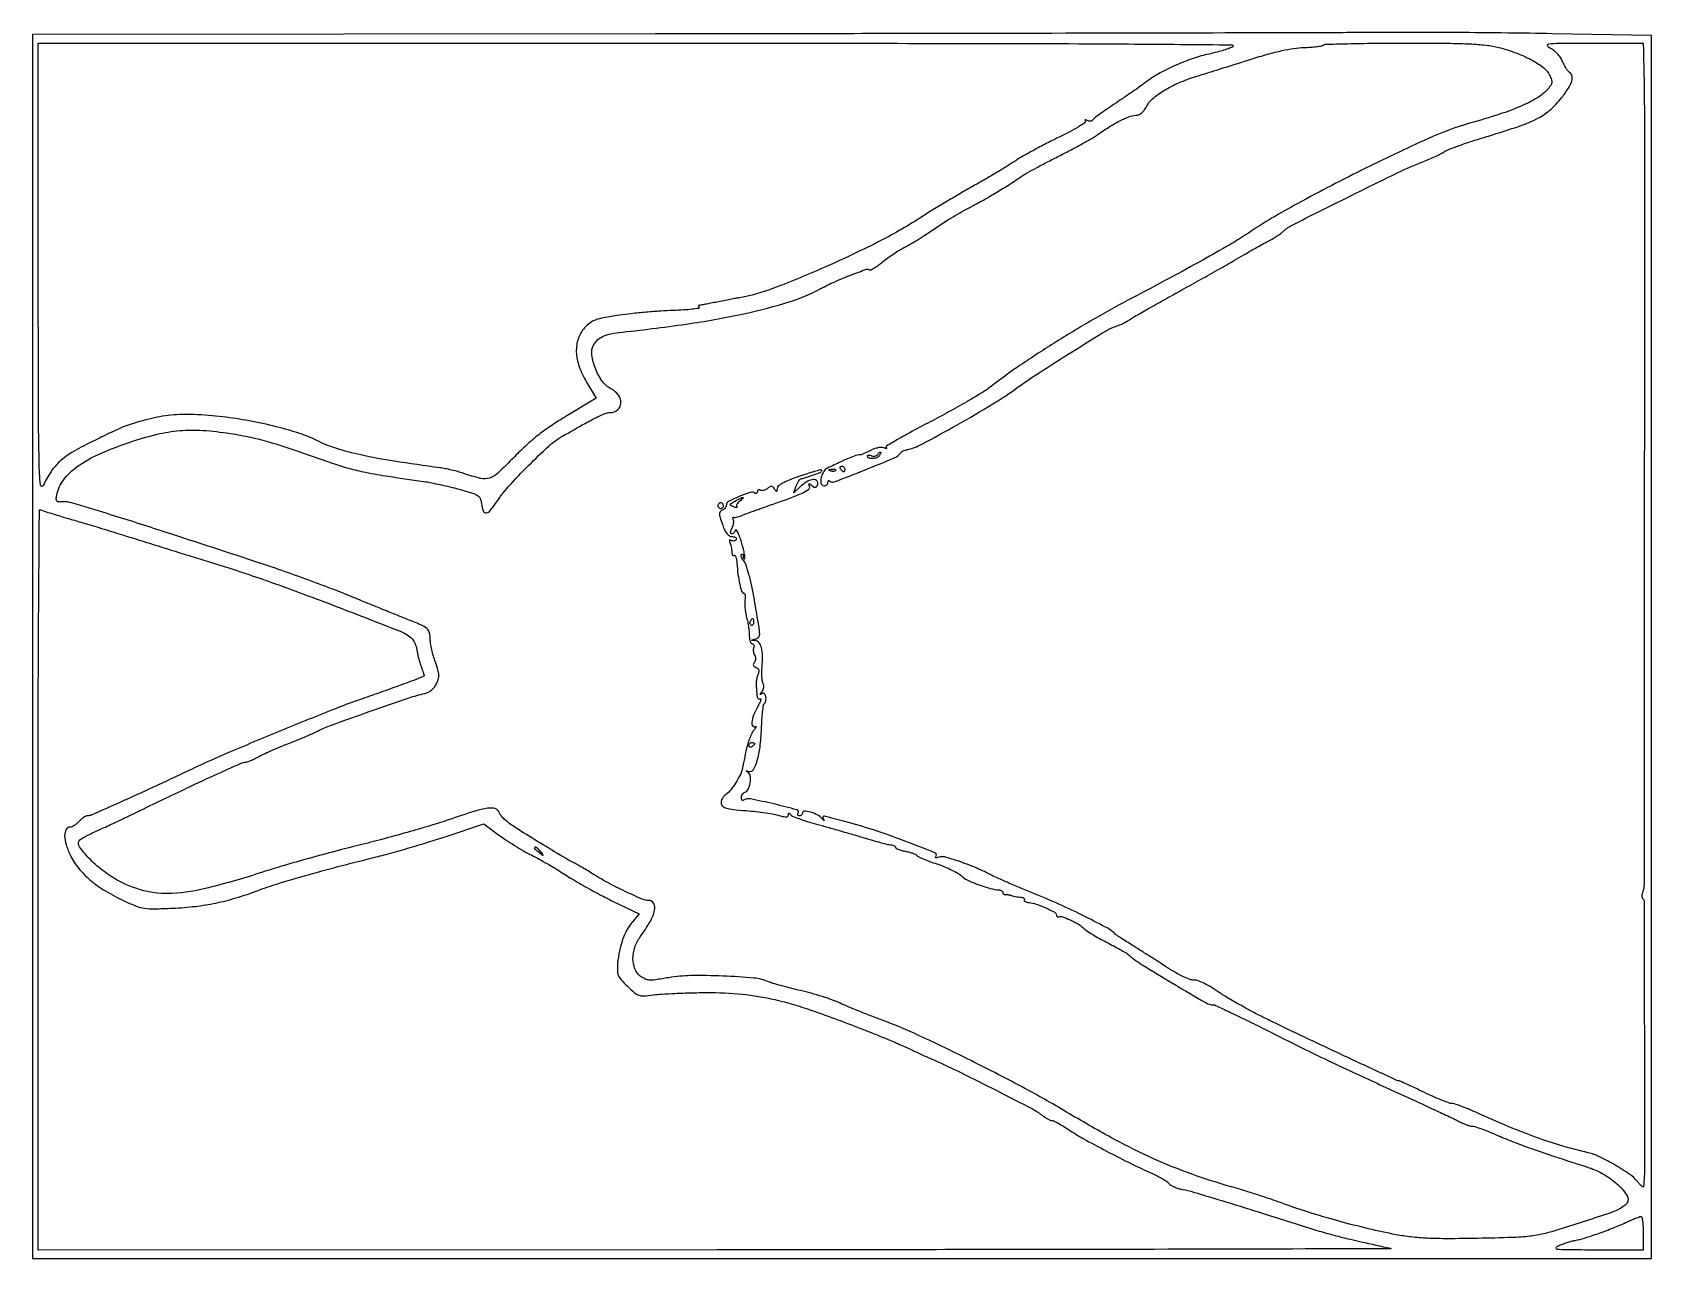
# Model space of a CAD drawing. Extents: x 1 to 575, y 1 to 436.
import ezdxf

# ---------------------------------------------------------------- set-up
doc = ezdxf.new("R2010")
doc.units = 0

msp = doc.modelspace()

# ---------------------------------------------------------------- linework, layer by layer
for points in [[(221.75, 435.250011), (1, 434.995546), (1, 217.997773), (1, 1), (288, 1), (575, 1), (575, 217.837967), (575, 434.675935), (539.75, 435.33643, 0.001897), (523.998786, 435.57179, 0.001224), (505.748437, 435.730576, 0.00123), (487.901145, 435.798283, 0.002319), (473.5, 435.750701, -0.00141), (452.472625, 435.643002, -0.000078), (386.760938, 435.502056, -0.000121), (308.567086, 435.365421, -0.000088)], [(426.417908, 430.579732, -0.0218), (424.876825, 429.987202, -0.008714), (422.720081, 429.305738, -0.008604), (420.365963, 428.650654, -0.010734), (418.157607, 428.127221, 0.02907), (412.507146, 426.567148, 0.021791), (406.490378, 424.225957, 0.022031), (400.806679, 421.419081, 0.033609), (396.17652, 418.451555, -0.005419), (393.893443, 416.799779, -0.002339), (390.817478, 414.64626, -0.002314), (387.522238, 412.384617, -0.003063), (384.5, 410.357803, 0.005238), (381.772047, 408.511092, 0.007261), (379.36878, 406.795047, 0.004763), (377.394251, 405.312182, 0.086434), (376.861803, 404.734523, -0.124667), (376.521052, 404.416769, -0.098714), (376.039098, 404.264699, -0.088598), (375.489167, 404.302088, -0.077393), (374.957295, 404.526393, 0.025271), (374.477108, 404.790621, 0.179637), (374.21712, 404.815927, 0.423902), (374.137993, 404.674619, 0.065633), (374.284584, 404.348551, -0.404835), (374.163107, 403.794301, -0.009582), (371.710768, 402.234389, -0.015696), (368.553497, 400.443456, -0.009325), (364.689092, 398.500143, 0.007094), (360.384925, 396.3597, 0.005935), (355.877421, 393.96969, 0.005995), (351.807897, 391.685903, 0.016291), (349, 389.941241, -0.009239), (346.236019, 388.169363, -0.003528), (342.325, 385.800826, -0.003492), (338.040215, 383.287462, -0.004277), (334, 381.001177, 0.005053), (329.78058, 378.604834, 0.003263), (324.940625, 375.748586, 0.003279), (320.245121, 372.894106, 0.006182), (316.5, 370.519182, -0.026284), (301.723139, 361.961094, -0.013777), (282.538558, 352.815628, -0.013047), (263.773812, 345.076027, -0.047846), (251.397685, 341.657685, 0.002805), (249.921675, 341.389894, 0.000941), (247.768914, 340.982642, 0.000936), (245.388246, 340.523015, 0.00107), (243.11351, 340.074366, -0.001403), (241.018753, 339.662662, -0.002095), (239.185185, 339.315595, -0.000875), (237.613848, 339.027821, -0.044876), (237.304493, 339, 0.24895), (237.183591, 338.935825, 0.160264), (237.139198, 338.779688, 0.085858), (237.191288, 338.537805, 0.040046), (237.335123, 338.25, -0.535962), (237.189221, 337.940481, -0.007938), (234.822199, 337.630004, -0.013233), (231.811301, 337.364106, -0.007438), (228.14414, 337.192566, 0.00896), (223.763884, 336.974312, 0.005289), (218.542341, 336.564725, 0.00529), (213.335058, 336.045209, 0.009028), (209, 335.48695, 0.007745), (203.503768, 334.590846, 0.043011), (200.617686, 333.813572, 0.072554), (198.636741, 332.747019, 0.050036), (196.75, 331.028607, 0.102338), (194.491915, 327.157844, 0.090465), (193.822371, 322.530529, 0.076835), (194.824254, 317.324198, 0.049828), (197.457778, 311.774278), (200.910415, 306.048555), (190.43225, 299.819028, 0.013307), (185.083791, 296.443452, 0.018498), (180.495858, 293.122161, 0.018842), (176.231113, 289.520743, 0.01464), (171.863401, 285.300508, -0.010898), (165.95869, 279.509134, -0.110967), (163.020924, 277.776449, -0.139357), (159.887857, 277.666984, -0.020525), (153.735321, 279.456499, 0.014059), (151.822961, 280.03964, 0.008958), (149.569126, 280.615003, 0.008999), (147.336631, 281.100256, 0.016503), (145.5, 281.402364, -0.006298), (129.224463, 283.739521, -0.015794), (117.439815, 285.966933, -0.021466), (108.593433, 288.332738, -0.041622), (101.822355, 291.095769, 0.039975), (95.853191, 293.554496, 0.016098), (87.368701, 295.98163, 0.015575), (77.85699, 298.061595, 0.017008), (68.508774, 299.475634, 0.018095), (58.259073, 300.296601, 0.035619), (50.092037, 300.072215, 0.037764), (42.355237, 298.710915, 0.023203), (33.5, 296.009865, 0.022512), (32.245533, 295.497914, 0.002047), (29.183807, 294.069272, 0.00265), (25.546768, 292.330389, 0.00207), (21.615087, 290.404828, 0.018894), (15.004047, 286.815982, 0.051228), (10.723064, 283.645251, 0.061112), (7.61398, 280.019732, 0.037268), (4.845637, 275.097101, -0.768408), (3.837954, 275.277711, -0.015019), (3.393942, 283.639092, -0.005148), (3.167383, 301.445474, -0.000355), (3.080948, 351.75), (3, 432), (216.25, 431.960858, -0.000195), (333.098478, 431.893732, -0.001402), (389.537515, 431.681046, -0.000605), (426.251871, 431.395331, -0.809465)], [(521.434396, 430.311775, -0.024307), (527.615316, 428.263057, -0.034343), (532.867811, 425.807417, -0.039423), (536.820163, 423.190807, -0.116417), (538.843102, 420.665595, -0.029831), (539.530537, 418.964151, -0.127925), (539.606235, 417.882392, -0.118354), (539.147525, 416.855813, -0.023874), (537.84502, 415.320581, -0.072402), (534.252491, 412.445406, -0.031084), (528.758096, 409.666611, -0.023018), (521.098102, 406.782827, -0.009519), (510.5, 403.562474, 0.03786), (495.886602, 398.200969, 0.008708), (472.161477, 386.893962, 0.009436), (448.158451, 374.366415, 0.022628), (431, 363.960753, -0.016754), (425.451909, 360.506388, -0.00385), (415.854591, 355.066223, -0.003748), (404.114423, 348.645146, -0.002749), (391, 341.692292, 0.010538), (377.713429, 334.380807, 0.008917), (363.976293, 326.109442, 0.009174), (351.211116, 317.779725, 0.015855), (340.95593, 310.330595, -0.027115), (337.803325, 308.147288, -0.006319), (332.276877, 304.843224, -0.0065), (325.810464, 301.198878, -0.006333), (319.195507, 297.691362, 0.005057), (313.028778, 294.441645, 0.008644), (307.957128, 291.588807, 0.003131), (303.767274, 289.10033, 0.487376), (303.709096, 288.624237, -0.1393), (303.828521, 288.41002, -0.448559), (303.746022, 288.29237, -0.100193), (303.396951, 288.321684, -0.02073), (302.809776, 288.519501, 0.105773), (301.971847, 288.650984, 0.036891), (300.754425, 288.493222, 0.034671), (299.399494, 288.115414, 0.034014), (298.100735, 287.552092, -0.006406), (296.884142, 286.942593, -0.008873), (295.777041, 286.429643, -0.006), (294.841776, 286.02965, -0.102318), (294.515084, 285.967426, 0.099597), (292.337888, 285.564888, 0.010535), (287.562054, 283.532001, 0.008789), (282.811119, 281.289104, 0.140696), (281.509403, 280.104783, 0.058648), (280.687559, 278.340183, 0.086113), (280.437601, 276.650919, 0.134515), (280.794113, 275.466278, 0.258286), (281.636536, 275, 0.084231), (282.157227, 275.088343, 0.093179), (282.599482, 275.342708, 0.10049), (282.895238, 275.721655, 0.11612), (283, 276.166667, -0.048203), (283.039528, 276.575735, -0.143848), (283.16771, 276.822915, -0.260521), (283.354864, 276.880184, -0.144146), (283.570928, 276.762406, 0.29566), (285.23813, 276.406257, 0.003584), (296.016645, 280.607343, 0.006153), (306.298282, 284.847193, 0.121917), (309, 286.884334, -0.083557), (309.294301, 287.143487, -0.028872), (309.79375, 287.414732, -0.027744), (310.389087, 287.655504, -0.028816), (311, 287.82539, 0.068898), (316.276426, 289.758587, 0.005989), (328.847096, 296.638232, 0.00859), (341.508418, 304.055122, 0.020932), (350.5, 310.06172, -0.014493), (357.868158, 315.122219, -0.004093), (369.634613, 322.575591, -0.001879), (381.910626, 330.147803, -0.065327), (385, 331.521785, 0.027041), (386.137238, 331.926726, 0.014358), (387.5, 332.543259, 0.014251), (388.86074, 333.255267, 0.021432), (390, 333.959143, -0.018292), (391.684608, 335.014619, -0.001315), (396.465625, 337.755201, -0.001844), (402.1895, 340.988379, -0.001393), (408.5, 344.499223, 0.001185), (415.065626, 348.14843, 0.001213), (421.5625, 351.800307, 0.001174), (427.187233, 354.997385, 0.005093), (430.5, 356.935686, -0.003351), (433.017169, 358.42028, -0.003104), (435.61875, 359.909729, -0.003096), (437.950529, 361.206586, -0.010394), (439.5, 362.01441, 0.018482), (440.794726, 362.716281, 0.01281), (442.20625, 363.59993, 0.012938), (443.520049, 364.519791, 0.025803), (444.5, 365.325778, -0.068396), (447.770353, 367.579083, -0.001209), (466.948863, 377.184349, -0.002828), (485.065892, 386.075776, -0.019421), (494.161165, 390.047812, 0.008499), (496.375902, 390.957961, 0.007878), (498.615585, 391.965305, 0.007887), (500.579971, 392.92439, 0.026058), (501.828063, 393.642437, -0.053544), (503.379027, 394.424797, -0.005322), (507.296577, 395.852856, -0.006655), (512.019303, 397.447347, -0.005238), (517.175089, 399.052505, 0.009262), (528.201183, 402.582866, 0.038087), (534.644089, 405.341343, 0.058655), (539.10657, 408.380172, 0.049706), (543.024633, 412.531929, 0.019227), (545.531368, 416.053127, 0.068152), (546.720087, 418.551332, 0.13485), (546.790763, 420.319542, 0.199871), (545.897966, 421.56306, -0.093076), (545.38675, 422.029089, -0.021516), (544.723279, 422.992743, -0.021492), (544.044091, 424.187375, -0.019554), (543.446569, 425.473635, 0.053196), (542.67661, 426.876123, 0.038828), (541.549756, 428.252681, 0.038486), (540.209168, 429.453029, 0.048896), (538.798603, 430.328788, -0.210197), (538.114557, 431.143334, -0.466256), (538.506554, 431.730816, -0.025916), (542.000468, 431.933655, -0.00123), (553.75, 431.97723), (572, 432), (572.077132, 429.25, -0.007018), (572.454923, 402.275904, -0.000159), (572.409974, 273.26767, -0.000014), (572.313168, 133.754106, -0.086939), (571.878809, 131.285402, 0.036657), (571.630064, 130.401504, 0.049685), (571.545865, 129.57688, 0.059851), (571.622752, 128.923274, 0.197657), (571.872142, 128.579021, -0.259282), (572.312787, 127.79094, -0.000048), (572.426259, 79.361717, -0.000344), (572.497528, 33.622557, -0.028692), (572.101195, 26.615141, -0.488634), (571.896556, 26.490266, -0.078951), (571.424351, 26.759819, -0.039315), (570.738079, 27.405413, -0.017708), (569.939149, 28.35023, 0.075934), (567.250894, 30.868206, 0.017921), (562.040964, 34.173073, 0.01885), (556.520406, 37.130112, 0.056765), (552.5, 38.555206, -0.014583), (543.228531, 40.98594, -0.014918), (534.185184, 43.936725, -0.013098), (524.362566, 47.762715, -0.007406), (512.656783, 52.884335, 0.008418), (509.914801, 54.077425, 0.0106), (507.335825, 55.084773, 0.008879), (505.153168, 55.84074, 0.07908), (504.152507, 56, -0.088782), (503.116022, 56.185504, -0.00738), (500.55697, 57.175, -0.009667), (497.524547, 58.468013, -0.007308), (494.24493, 60, 0.0021), (491.050015, 61.533164, 0.003269), (488.282195, 62.825, 0.000973), (485.871544, 63.925323, 0.106968), (485.526476, 64, -0.109361), (484.728092, 64.176738, -0.000123), (469.010967, 71.498627, -0.001335), (453.811546, 78.633373, -0.001933), (440.426191, 85.023693, -0.007789), (435.314727, 87.587159, -0.00641), (429.939674, 90.476652, -0.006481), (425.071413, 93.257799, -0.017086), (421.68212, 95.411938, 0.015311), (418.864039, 97.217102, 0.02152), (416.23809, 98.638261, 0.022148), (414.020511, 99.598761, 0.112223), (412.69496, 99.786826, -0.111072), (411.374861, 99.971056, -0.01948), (409.048877, 100.951325, -0.01986), (406.315903, 102.365545, -0.015143), (403.439031, 104.119573, 0.001596), (400.380858, 106.09973, 0.001117), (396.922715, 108.312325, 0.001127), (393.599926, 110.417359, 0.00235), (391, 112.039221, -0.002742), (388.856504, 113.378692, -0.003908), (386.96875, 114.593559, -0.002197), (385.388831, 115.637814, -0.057245), (385, 115.967185, 0.081265), (382.196347, 118.120676, 0.007272), (374.28852, 122.220176, 0.009828), (365.077421, 126.60244, 0.009816), (355.69767, 130.621095, -0.002922), (351.117309, 132.509185, -0.003029), (346.614316, 134.428394, -0.00292), (342.736884, 136.135774, -0.013093), (340.5, 137.207533, 0.018652), (335.051066, 139.744193, 0.018445), (329.40807, 141.877966, 0.013966), (324.398443, 143.409494, 0.160141), (322.365939, 143.310182, -0.028174), (321.674258, 143.088561, -0.15917), (321.292635, 143.112233, -0.35895), (321.174792, 143.325957, -0.092317), (321.328108, 143.721872, 0.466902), (320.924339, 144.940009, 0.003813), (310.260553, 149.069507, 0.011361), (299.116976, 153.000314, 0.015981), (289, 155.958129, -0.001181), (287.139632, 156.442756, -0.001161), (285.271026, 156.938885, -0.00114), (283.634964, 157.381342, -0.00443), (282.624771, 157.666654, 0.028047), (281.756859, 157.868082, 0.196187), (281.340624, 157.776974, 0.311943), (281.221538, 157.463549, 0.058615), (281.448928, 156.857134, -0.03317), (281.630075, 156.439813, -0.634928), (281.553899, 156.364063, -0.12123), (281.311144, 156.526635, -0.01081), (280.824157, 157.084356, 0.099832), (279.22626, 158.364972, 0.050131), (276.810994, 159.31969, 0.058505), (274.672393, 159.663457, 0.426718), (274, 159.019052, -0.103039), (273.919006, 158.6302, -0.0988), (273.688914, 158.299347, -0.096953), (273.345207, 158.077649, -0.095177), (272.940983, 158, -0.102142), (272.582999, 158.073902, -0.178291), (272.366127, 158.280041, -0.166734), (272.326492, 158.589309, -0.087878), (272.471157, 158.953331, 0.502236), (271.995556, 160.153496, 0.00806), (263.799595, 162.215837, 0.009821), (255.557442, 163.979044, 0.188351), (253.023935, 163.514793, -0.200961), (252.762787, 163.473469, -0.182014), (252.536198, 163.628417, -0.104944), (252.382757, 163.989526, -0.048206), (252.333333, 164.500956, -0.077875), (252.423391, 165.075666, -0.065126), (252.687201, 165.634664, -0.066738), (253.077436, 166.093953, -0.091963), (253.537988, 166.376204, 0.189431), (254.722473, 167.459554, 0.068193), (255.452403, 169.666891, 0.069285), (255.554556, 171.943571, 0.21937), (254.80799, 173.231274, -0.006714), (254.125136, 173.725935, -0.327423), (254.078565, 173.877773, -0.385393), (254.205888, 173.947307, -0.007544), (254.987634, 173.74692, 0.337315), (256.574313, 174.389218, 0.061807), (257.925827, 177.481541, 0.042071), (258.942281, 182.382797, 0.019961), (259.461134, 188.81598, -0.006452), (259.634004, 192.046167, -0.009615), (259.87594, 194.865592, -0.005185), (260.14843, 197.220469, -0.16647), (260.399313, 197.732647, 0.147185), (260.990427, 198.832572, 0.094694), (261.007977, 200.29106, 0.148735), (260.509757, 201.266802, 0.349352), (259.75, 201.367059, -0.013377), (259.119562, 201.0109, -0.539665), (259.003261, 201.074777, -0.185983), (259.071644, 201.30479, -0.005776), (259.692798, 202.09158, 0.068411), (260.095649, 202.758735, 0.066735), (260.307817, 203.515476, 0.071232), (260.306237, 204.253066, 0.102661), (260.083782, 204.864438, -0.101104), (259.795307, 205.649717, -0.019837), (259.628054, 207.152247, -0.020306), (259.573112, 208.948223, -0.017603), (259.658318, 210.830899, 0.02224), (259.804406, 214.891864, 0.061876), (259.429111, 217.716123, 0.106948), (258.563183, 219.425945, 0.208444), (257.230948, 220.116001, -0.002432), (256.094545, 220.197712, -0.401551), (256.018304, 220.282825, -0.329561), (256.097567, 220.382888, -0.00214), (257.25, 220.689326, 0.142825), (258.404891, 221.38057, 0.194926), (258.830718, 222.502687, 0.036284), (258.602844, 224.897604, 0.001133), (256.939165, 234.608955, 0.008961), (256.00731, 239.458135, 0.013625), (255.008294, 243.630318, 0.012125), (254.035362, 246.932597, 0.106601), (253.278629, 248.244613, -0.037199), (252.714401, 248.969813, -0.054499), (252.342873, 249.687047, -0.069896), (252.201508, 250.292193, -0.222392), (252.339464, 250.672797, -0.141125), (252.589539, 250.811042, -0.26046), (252.805968, 250.747634, -0.146212), (252.954225, 250.466871, -0.048906), (253, 250, 0.03559), (253.034127, 249.521167, 0.09865), (253.145877, 249.204211, 0.23474), (253.310028, 249.098058, 0.228429), (253.496603, 249.16327, 0.238138), (253.630406, 249.569986, 0.010134), (253.366711, 251.10614, 0.01551), (252.948094, 252.966891, 0.010217), (252.357058, 255.079937, 0.013029), (251.697311, 257.075961, 0.029355), (251.071166, 258.540669, 0.057746), (250.573962, 259.302828, 0.581575), (250.277122, 259.25, -0.062765), (250.03644, 258.772068, -0.062207), (249.68409, 258.367188, -0.067905), (249.278501, 258.092792, -0.115308), (248.881483, 258, -0.265004), (248.594011, 258.163871, -0.150787), (248.497911, 258.564754, -0.075926), (248.638528, 259.206829, -0.031069), (249.01106, 260.020667, 0.040924), (249.378945, 260.868036, 0.044177), (249.592525, 261.74272, 0.048718), (249.634295, 262.517797, 0.128209), (249.471914, 263.045443, -0.050063), (249.290483, 263.417673, -0.151505), (249.275781, 263.696055, -0.26195), (249.414902, 263.842328, -0.134622), (249.67567, 263.850265, 0.102246), (250.144792, 263.834579, 0.019056), (250.992228, 264.013849, 0.019702), (251.982423, 264.305002, 0.016874), (253, 264.687, -0.006038), (254.204846, 265.169335, -0.002735), (255.79375, 265.773296, -0.002707), (257.477209, 266.392313, -0.003705), (259, 266.930187, 0.002915), (268.887262, 270.404972, 0.020103), (273.657449, 272.33234, 0.040541), (276.14914, 273.710517, 0.35119), (276.508926, 274.837335, -0.018505), (276.259093, 275.56815, -0.40725), (276.354081, 275.750122, -0.246048), (276.616592, 275.706064, -0.010983), (277.360325, 275.11592, 0.037599), (278.090849, 274.597077, 0.174664), (278.590184, 274.497645, 0.210329), (278.981118, 274.744868, 0.05653), (279.327791, 275.411826, 0.257527), (279.152284, 276.678382, 0.251807), (277.982035, 277.223099, 0.108954), (275.866045, 276.626614, 0.062462), (273.692711, 275.086253), (270.885422, 272.516045), (271.807264, 275.008022, -0.028049), (272.225133, 275.968414, -0.036237), (272.718415, 276.793352, -0.039357), (273.213006, 277.392566, -0.17806), (273.614553, 277.586367, 0.034677), (274.070717, 277.663055, 0.010342), (274.753963, 277.842305, 0.010319), (275.515051, 278.075978, 0.010985), (276.25, 278.336367, -0.003987), (277.039333, 278.628519, -0.002488), (277.968606, 278.958847, -0.002496), (278.887916, 279.275349, -0.004532), (279.643128, 279.523539, 0.034296), (280.238625, 279.759332, 0.068926), (280.659716, 280.037159, 0.123896), (280.8463, 280.307907, 0.293591), (280.79648, 280.536853, 0.262852), (280.375689, 280.653911, 0.005514), (278.202404, 280.090223, 0.011327), (275.622283, 279.327416, 0.007203), (272.653352, 278.32864, 0.01183), (269.269974, 277.045149, 0.030297), (266.90844, 275.913657, 0.040037), (265.398842, 274.908519, 0.227181), (264.984687, 274.065325, -0.013531), (264.952987, 273.205307, -0.355843), (264.806487, 273.047304, -0.283236), (264.58543, 273.144067, -0.010503), (264.060903, 273.935698, 0.051427), (263.524126, 274.617514, 0.1856), (263.031342, 274.845951, 0.156978), (262.457459, 274.702855, 0.034249), (261.62002, 274.099608, -0.054519), (260.956352, 273.661187, -0.059129), (260.231138, 273.390908, -0.06678), (259.556082, 273.319589, -0.132129), (259.043805, 273.472927, 0.083812), (258.645029, 273.635143, 0.16254), (258.306618, 273.600111, 0.181404), (258.081524, 273.375504, 0.107303), (258, 273, -0.087006), (257.932456, 272.614784, -0.165871), (257.738012, 272.372306, -0.17897), (257.448031, 272.309906, -0.103199), (257.108125, 272.433175, 0.218316), (255.435231, 272.641154, 0.021488), (251.524156, 271.21719, 0.020082), (247.747713, 269.474736, 0.281702), (247, 268.252916, -0.09752), (246.892845, 267.708741, -0.066866), (246.577923, 267.161747, -0.064129), (246.11244, 266.69496, -0.073207), (245.563142, 266.385856, 0.108697), (245.049536, 266.047188, 0.096171), (244.698059, 265.510192, 0.090645), (244.559762, 264.851666, 0.083774), (244.656878, 264.167241, 0.01153), (245.924808, 260.479599, 0.052239), (246.930083, 258.443479, 0.102056), (247.953851, 257.380059, 0.151387), (249.180337, 257, -0.0522), (249.87818, 256.926946, -0.113321), (250.364327, 256.701458, -0.187116), (250.56442, 256.368311, -0.18313), (250.489919, 255.983688, -0.107504), (250.165932, 255.648066, -0.09956), (249.72294, 255.465773, -0.095744), (249.228981, 255.465272, -0.091172), (248.760963, 255.647733, 0.081564), (248.333202, 255.82397, 0.369149), (248.111964, 255.70901, 0.163644), (248.088737, 255.321702, 0.025479), (248.330061, 254.582257, -0.02359), (248.586681, 253.805899, -0.016783), (248.803205, 252.915327, -0.016995), (248.952634, 252.049765, -0.034255), (249, 251.359196, 0.050309), (249.053799, 250.825865, 0.109312), (249.220313, 250.451818, 0.184767), (249.466273, 250.294583, 0.191323), (249.75, 250.344659, -0.388582), (250.053382, 250.286791, -0.073687), (250.345105, 249.745043, -0.045692), (250.583897, 248.830987, -0.023433), (250.722698, 247.653676, 0.014407), (251.130826, 243.557597, 0.023507), (251.739069, 240.120071, 0.020049), (252.440608, 237.506372, 0.328195), (253.128963, 237, -0.265974), (253.444081, 236.819613, -0.084248), (253.643708, 236.293847, -0.058549), (253.704258, 235.517243, -0.035072), (253.6032, 234.596075, 0.04891), (253.505883, 233.406762, 0.019402), (253.595906, 231.768518, 0.018981), (253.830766, 229.994888, 0.022606), (254.190506, 228.346075, -0.016409), (254.577492, 226.672233, -0.012592), (254.89359, 224.821972, -0.012775), (255.101602, 223.074435, -0.029294), (255.14712, 221.75, 0.036961), (255.199479, 220.696776, 0.056373), (255.413432, 219.807812, 0.07481), (255.743575, 219.200828, 0.235014), (256.147246, 219, -0.144539), (256.511427, 218.892477, -0.152637), (256.7495, 218.606174, -0.119075), (256.816772, 218.171975, -0.070889), (256.699509, 217.659316, 0.07535), (256.564771, 217.045237, 0.047178), (256.585934, 216.308324, 0.046273), (256.747914, 215.568261, 0.061482), (257.035318, 214.942855, -0.078132), (257.297373, 214.318912, -0.072143), (257.365159, 213.626894, -0.073701), (257.234029, 212.95781, -0.088242), (256.917274, 212.400322, 0.076718), (256.585666, 211.846599, 0.180335), (256.57161, 211.372189, 0.161623), (256.876655, 210.968993, 0.059125), (257.517601, 210.63162, -0.078689), (258.172944, 210.253376, -0.146612), (258.51571, 209.751419, -0.130079), (258.547903, 209.098617, -0.055946), (258.27048, 208.264837, 0.047362), (257.827659, 207.006313, 0.047152), (257.628728, 205.685062, 0.028213), (257.63093, 203.859444, 0.006012), (257.85194, 200.690983, 0.059583), (257.98347, 200.044415, 0.116614), (258.257485, 199.599379, 0.171821), (258.623868, 199.424018, 0.166427), (259.024605, 199.515207, -0.5643), (259.219193, 199.415397, -0.098816), (259.153505, 198.90357, -0.033657), (258.733625, 197.887662, -0.013137), (258.024605, 196.543807, 0.035517), (256.658382, 193.647416, 0.064702), (256.036385, 191.111453, 0.176808), (256.350611, 189.820138, 0.396868), (257.25, 189.612877, -0.150439), (257.535121, 189.67978, -0.506247), (257.6212, 189.544105, -0.072069), (257.358593, 189.080936, -0.014731), (256.758342, 188.352371, 0.067917), (256.014906, 187.224957, 0.020951), (255.210442, 185.35073, 0.020532), (254.476914, 183.155552, 0.021191), (253.934627, 180.930477, -0.000515), (253.503368, 178.777713, -0.000665), (253.102612, 176.801453, -0.000503), (252.762787, 175.145537, -0.005866), (252.621719, 174.5, -0.062114), (251.837306, 172.35739, -0.024476), (250.262868, 169.632643, -0.024132), (248.453299, 167.104092, -0.072721), (246.914656, 165.652776, 0.059325), (246.125322, 164.947063, 0.059491), (245.524617, 164.076356, 0.064492), (245.18561, 163.165419, 0.104414), (245.169644, 162.342072, 0.179346), (245.761326, 161.363013, 0.099385), (247.019682, 160.717221, 0.042702), (249.365946, 160.26433, 0.006868), (254.010699, 159.83771, -0.007988), (257.499178, 159.509411, -0.008088), (260.960955, 159.070958, -0.007926), (263.959867, 158.593112, -0.032427), (265.75, 158.157515, 0.016185), (267.326974, 157.71911, 0.072238), (268.280278, 157.628691, 0.172764), (268.799712, 157.843307, 0.208928), (269.015313, 158.319806, -0.038354), (269.058968, 158.805486, -0.324108), (269.20651, 158.950755, -0.256403), (269.426221, 158.870253, -0.028573), (269.765313, 158.433759, 0.146681), (270.411213, 157.915516, 0.008661), (272.781061, 157.002954, 0.012469), (275.690273, 156.021685, 0.008829), (279, 155.060208, -0.002418), (282.834676, 153.999352, -0.001475), (287.353125, 152.71137, -0.001478), (291.823655, 151.40845, -0.002621), (295.5, 150.304216, 0.004149), (298.69148, 149.35624, 0.005216), (301.664062, 148.533541, 0.004211), (304.167328, 147.891284, 0.040666), (305.25, 147.714962, -0.040048), (305.919957, 147.606702, -0.056758), (306.485937, 147.397756, -0.072027), (306.872705, 147.126945, -0.206913), (307, 146.832509, 0.275489), (307.194299, 146.506628, 0.028997), (308.03137, 146.115068, 0.029374), (309.16565, 145.738138, 0.019165), (310.511045, 145.43195, -0.018175), (311.892036, 145.120536, -0.023153), (313.137542, 144.729198, -0.022053), (314.126398, 144.317132, -0.14559), (314.521908, 143.964553, 0.147614), (314.98355, 143.556292, 0.007682), (316.816982, 142.747111, 0.011619), (319.063838, 141.857402, 0.008137), (321.633056, 140.955722, -0.016884), (324.316334, 139.960966, -0.017153), (326.912017, 138.792187, -0.017202), (329.093772, 137.623446, -0.064893), (330.319988, 136.680012, 0.088653), (332.367784, 135.253172, 0.019865), (336.315488, 133.621284, 0.021457), (340.521797, 132.276896, 0.051356), (343.75, 131.743263, -0.064109), (344.227879, 131.651732, -0.078145), (344.632812, 131.444375, -0.09223), (344.90447, 131.157191, -0.144412), (345, 130.833333, 0.091814), (345.057225, 130.524323, 0.111235), (345.220312, 130.279578, 0.117903), (345.464102, 130.137807, 0.112625), (345.75, 130.118421, -0.037629), (346.091571, 130.14628, -0.022329), (346.5, 130.130551, -0.02227), (346.908286, 130.078139, -0.035422), (347.25, 129.993421, 0.012939), (348.351054, 129.667298, 0.015804), (349.39675, 129.421928, 0.015972), (350.446363, 129.245071, 0.013746), (351.559017, 129.125, -0.052642), (352.12101, 129.019715, -0.105065), (352.516212, 128.803947, -0.167088), (352.68387, 128.518176, -0.190513), (352.628295, 128.207586, 0.276251), (352.62374, 127.893801, 0.133011), (352.919737, 127.599935, 0.074023), (353.510772, 127.371009, 0.03666), (354.308158, 127.25174, -0.06451), (356.827514, 126.730468, -0.023406), (360.224396, 125.374996, -0.015588), (363.430638, 123.795843, -0.277289), (364, 122.848126, 0.092573), (364.057332, 122.54112, 0.126294), (364.220312, 122.313068, 0.134512), (364.464224, 122.200727, 0.112124), (364.75, 122.217639, -0.152972), (366.201023, 122.186928, -0.024075), (368.893569, 121.133612, -0.027758), (371.610326, 119.731174, -0.057932), (373.50646, 118.296369, 0.042541), (374.677166, 117.352603, 0.010226), (376.77427, 115.999537, 0.010429), (379.254124, 114.540914, 0.010169), (381.813337, 113.174232, -0.004796), (384.313205, 111.873569, -0.005946), (386.613486, 110.613232, -0.004928), (388.518892, 109.514716, -0.043741), (389.306877, 108.951854, 0.037483), (394.418279, 105.20343, 0.005538), (405.366837, 98.53967, 0.002457), (417.07902, 91.665328, 0.132224), (419.550943, 91, -0.109417), (420.410727, 90.809569, -0.001385), (425.49985, 88.421757, -0.003976), (431.377037, 85.586913, -0.002586), (438.123361, 82.223004, 0.001518), (451.002308, 75.766807, 0.004014), (460.269053, 71.248984, 0.003421), (470.401062, 66.494455, 0.000857), (487, 58.877865, -0.001003), (493.896427, 55.710923, -0.001343), (500.139073, 52.808661, -0.000929), (505.364209, 50.350514, -0.014024), (507.154292, 49.442045, 0.021609), (508.284063, 48.89007, 0.020161), (509.483397, 48.423601, 0.020613), (510.581769, 48.096552, 0.062124), (511.355857, 48, -0.080924), (512.32662, 47.841848, -0.006756), (514.739408, 46.997829, -0.008865), (517.601883, 45.89499, -0.006729), (520.701564, 44.588356, 0.010503), (526.225693, 42.308673, 0.007886), (532.393586, 40.024933, 0.005407), (540.566336, 37.243584, 0.001678), (552.911695, 33.23649, -0.032493), (555.461719, 32.231374, -0.023554), (558.159342, 30.801069, -0.023031), (560.787183, 29.076857, -0.026189), (563.130059, 27.185774, -0.089413), (566.402993, 22.977212, -0.365137), (565.755949, 20.05017, -0.082542), (560.553019, 17.286109, -0.004307), (542.5, 11.403337, -0.017198), (536.668633, 9.776866, -0.031848), (531.828654, 8.92642, -0.019725), (525.595685, 8.484279, -0.00314), (513.359783, 8.177194, -0.004027), (502.763623, 8.063205, -0.01198), (495.504279, 8.217536, -0.016696), (489.781315, 8.668318, -0.019154), (484.359783, 9.489353, -0.01175), (474.685054, 11.572698, -0.008266), (463.903094, 14.350253, -0.008324), (453.37573, 17.438021, -0.013278), (444.5, 20.46339, 0.006522), (440.367782, 21.934498, 0.003751), (435.353125, 23.604504, 0.003746), (430.289564, 25.206864, 0.006246), (426, 26.470567, -0.017765), (411.808148, 31.009251, -0.019773), (398.481715, 36.403161, -0.017953), (384.587648, 43.287631, -0.010823), (368.609493, 52.384936, 0.01176), (352.787224, 61.354248, 0.007239), (333.772899, 71.198099, 0.007118), (315.408929, 80.046253, 0.019803), (302.196529, 85.557173, -0.003893), (298.102494, 87.113839, -0.003343), (293.819315, 88.813763, -0.003367), (289.950968, 90.409466, -0.009666), (287.294755, 91.587079, 0.022987), (284.688392, 92.660476, 0.009221), (281.035092, 93.896582, 0.009102), (277.043312, 95.086119, 0.011364), (273.294755, 96.038046, -0.00507), (269.744339, 96.892234, -0.005703), (266.349084, 97.786896, -0.005254), (263.47872, 98.610919, -0.030498), (262, 99.152451, 0.081419), (256.803906, 100.476717, 0.011497), (245.745403, 101.186232, 0.013789), (234.417382, 101.339194, 0.039545), (226.587953, 100.60797, -0.006508), (221.891014, 99.854042, -0.051422), (219.691451, 99.758548, -0.098034), (218.134308, 100.164137, -0.054119), (216.46028, 101.209904, -0.135557), (214.560267, 103.78967, -0.091897), (213.895676, 107.399666, -0.081675), (214.559456, 111.405591, -0.075835), (216.477224, 115.102117, 0.025183), (219.987829, 120.465092, 0.076299), (221.5891, 124.509995, 0.185872), (221.24006, 126.935734, 0.271473), (219.424352, 128, -0.103562), (217.048647, 128.497398, -0.008042), (211.108855, 131.213306, -0.011918), (204.834573, 134.390776, -0.017679), (199.511994, 137.494836, 0.003439), (197.483119, 138.756801, 0.003971), (195.531648, 139.930871, 0.003562), (193.864138, 140.900188, 0.023147), (193, 141.342563, -0.028358), (190.167962, 142.829788, -0.001766), (182.064943, 147.728849, -0.002417), (174.154093, 152.602565, -0.015775), (170.270978, 155.194333, -0.024444), (168.991786, 156.205631, -0.024457), (167.817649, 157.336773, -0.025183), (166.894449, 158.422247, -0.082711), (166.45359, 159.25, 0.247525), (165.089404, 160.549621, 0.106308), (162.503684, 160.715462, 0.039457), (157.829461, 159.637555, 0.005655), (148.493313, 156.576493, -0.008997), (142.19959, 154.559442, -0.003992), (133.829264, 152.114715, -0.00395), (124.921657, 149.665915, -0.00532), (116.819075, 147.599196, 0.005041), (108.535377, 145.491207, 0.003336), (99.063225, 142.911079, 0.003357), (89.891589, 140.280439, 0.006513), (82.606416, 138.034334, -0.01466), (63.404159, 132.454929, -0.050391), (50.591874, 130.482363, -0.074533), (40.532494, 131.458435, -0.068243), (30.868876, 135.338317, -0.036323), (25.664999, 138.827751, -0.036185), (21.013812, 143.037634, -0.034453), (17.699785, 147.020912, -0.303494), (17.621956, 149.197329, -0.116628), (18.145608, 149.72058, -0.011025), (19.721231, 150.64537, -0.013633), (21.678583, 151.667987, -0.010323), (23.878017, 152.686121, 0.005715), (26.877128, 154.041009, 0.001487), (31.667292, 156.288655, 0.001512), (37.110574, 158.882705, 0.001544), (42.5, 161.491622, -0.002821), (54.518335, 167.27163, -0.003891), (65.378952, 172.316493, -0.001296), (74.988481, 176.659603, -0.105865), (76.578148, 177, 0.092718), (77.151171, 177.107181, 0.009701), (78.420774, 177.627895, 0.01176), (79.919126, 178.318947, 0.009165), (81.514809, 179.137513, -0.013972), (83.484833, 180.124309, -0.005839), (86.19105, 181.348285, -0.005772), (89.119434, 182.591671, -0.007449), (91.837701, 183.661931, 0.006167), (94.552363, 184.722736, 0.004841), (97.469662, 185.937409, 0.004896), (100.160906, 187.119963, 0.011986), (102.110584, 188.056416, -0.031352), (106.982561, 190.168488, -0.002285), (120.767847, 195.072895, -0.002501), (134.509061, 199.813944, -0.026893), (140.17714, 201.403757, 0.068867), (141.33933, 201.837499, 0.049498), (142.489222, 202.613483, 0.048222), (143.496498, 203.62788, 0.055749), (144.235887, 204.771028, 0.044418), (144.901511, 206.467197, 0.08392), (145.073624, 207.92229, 0.059384), (144.777367, 209.665493, 0.01351), (143.850336, 212.520263, -0.016783), (143.170704, 214.660753, -0.014008), (142.590064, 216.974553, -0.014239), (142.178332, 219.12261, -0.036984), (142.041589, 220.690983, 0.061088), (141.728546, 222.994716, 0.151405), (140.836976, 224.424372, 0.077085), (138.891142, 225.64104, 0.008456), (134, 227.640218, -0.003103), (130.977155, 228.838155, -0.000701), (125.85625, 230.912764, -0.000726), (119.954689, 233.323273, -0.000705), (114, 235.77539, 0.007323), (107.030535, 238.538077, 0.003376), (97.884375, 241.939022, 0.003343), (88.216981, 245.386644, 0.00463), (79.5, 248.33952, 0.00071), (46.337691, 259.179855, 0.003473), (27.53603, 265.152264, 0.002766), (14.984924, 268.967432, 0.089528), (11.828763, 269.319165, -0.028378), (10.330091, 269.302899, -0.200391), (9.685223, 269.607618, -0.202092), (9.451616, 270.278643, -0.028904), (9.632025, 271.755039, -0.118828), (11.974215, 277.057686, -0.073464), (16.882334, 281.832698, -0.052497), (24.621988, 286.265061, -0.022897), (35.676322, 290.545108, -0.021664), (45.178111, 293.280503, -0.037927), (53.254349, 294.5935, -0.03812), (61.408063, 294.668079, -0.022142), (71.144322, 293.579621, -0.01449), (78.445983, 292.216311, -0.017315), (85.230374, 290.497025, -0.011734), (93.695443, 287.820051, -0.002971), (107.316982, 283.06748, 0.018248), (113.151928, 281.229569, 0.017972), (119.134974, 279.811548, 0.011507), (127.156243, 278.40357, 0.002776), (140.5, 276.452376, -0.015491), (142.550965, 276.098999, -0.004914), (145.585657, 275.447645, -0.0049), (148.956086, 274.65473, -0.005433), (152.195855, 273.821538, -0.006943), (156.957322, 272.47052, -0.069809), (158.830315, 271.612093, -0.154494), (159.744792, 270.515509, -0.072406), (160.195855, 268.70348, 0.057958), (160.75058, 266.165609, 0.340731), (161.816042, 265.462929, 0.202905), (163.308508, 266.228824, 0.027929), (165.441585, 269.091094, -0.036716), (169.82876, 274.76726, -0.013061), (176.877953, 282.220809, -0.012112), (184.146085, 289.169457, -0.055227), (188.870279, 292.602116, -0.002115), (196.936983, 297.154535, -0.012168), (201.275482, 299.442105, -0.021442), (204.036919, 300.668716, -0.09406), (205.782363, 301, 0.171771), (208.469391, 301.95117, 0.217617), (209.630021, 304.283187, 0.168726), (208.725597, 307.196047, 0.11505), (206.063976, 309.466917, -0.119938), (203.028925, 312.107382, -0.059532), (200.580966, 316.618841, -0.060431), (199.316939, 321.418454, -0.158353), (199.937887, 324.883941, -0.080955), (201.358357, 326.741066, -0.082468), (203.286714, 328.037024, -0.05914), (206.05397, 328.920452, -0.021255), (210.151028, 329.532834, 0.009832), (234.235776, 332.572154, 0.017716), (253.810052, 336.146616, 0.02155), (269.306775, 340.254833, 0.048118), (280.532169, 344.979655, -0.018864), (285.468201, 347.40579, -0.013394), (291.168222, 349.764333, -0.00553), (296.699699, 351.811614, -0.289943), (297.759902, 351.573431, 0.330676), (298.131219, 351.518571, 0.014835), (299.321558, 352.2028, 0.019953), (300.762581, 353.17029, 0.012364), (302.378401, 354.413738, -0.012917), (304.212195, 355.821698, -0.009431), (306.317405, 357.293356, -0.009541), (308.366889, 358.613232, -0.02068), (310, 359.530403, 0.007521), (311.52268, 360.333607, 0.005343), (313.20625, 361.277819, 0.005395), (314.794172, 362.213772, 0.01141), (316, 362.98024, 0.000436), (317.265041, 363.827075, 0.000152), (319.0875, 365.050159, 0.00015), (321.093846, 366.398411, 0.000175), (323, 367.681138, -0.010758), (325.183195, 369.084097, -0.004927), (328.0875, 370.824228, -0.004877), (331.182392, 372.597026, -0.00671), (334, 374.125394, 0.007531), (338.46064, 376.554483, 0.007487), (342.854986, 379.121491, 0.00719), (347.334133, 381.917505, 0.005858), (352.050774, 385.035685, -0.02248), (353.616713, 385.997718, -0.003216), (356.921718, 387.80119, -0.00365), (360.863099, 389.882196, -0.003108), (365.050774, 392.021368, 0.004523), (369.271248, 394.192378, 0.005002), (373.31179, 396.369149, 0.00466), (376.723644, 398.293192, 0.025532), (378.5, 399.441443, -0.01548), (382.60273, 402.211935, -0.021878), (386.430201, 404.399515, -0.024052), (389.714831, 405.895557, -0.083571), (391.987595, 406.386022, 0.072805), (393.168907, 406.614609, 0.079507), (394.196383, 407.1695, 0.071659), (395.078701, 408.072405, 0.046073), (395.831155, 409.331358, -0.103418), (398.032253, 412.210377, -0.04028), (402.096925, 415.182968, -0.035751), (407.391805, 417.935855, -0.028129), (413.463043, 420.163991, 0.001591), (417.013992, 421.257283, 0.000559), (422.104769, 422.84867, 0.000555), (427.698371, 424.610933, 0.00065), (433, 426.295271, -0.008687), (438.881593, 428.060307, -0.014174), (443.933382, 429.32779, -0.016747), (448.213926, 430.124362, -0.031851), (451.702423, 430.427984, 0.010448), (454.130387, 430.534961, 0.014615), (456.292693, 430.73916, 0.010897), (458.060426, 430.997614, 0.155851), (458.61909, 431.285756, -0.191599), (459.293779, 431.576424, -0.000831), (467.353732, 431.790191, -0.003828), (476.558754, 431.948512, -0.002385), (487.351062, 432, -0.002171), (502.510352, 431.934181, -0.010202), (511.218381, 431.680813, -0.017694), (517.023473, 431.186912, -0.037817)], [(301.049332, 285.559441, -0.139773), (300.039473, 284.868078, -0.090426), (298.628136, 284.665998, -0.111194), (297.444593, 284.98037, -0.279369), (297, 285.713978, -0.332453), (297.110936, 285.862382, -0.082705), (297.431218, 285.901629, -0.052586), (297.904933, 285.830916, -0.028296), (298.467975, 285.650663, 0.066719), (299.073335, 285.506898, 0.072258), (299.678351, 285.533742, 0.081026), (300.190464, 285.720854, 0.126981), (300.526992, 286.043674, -0.03911), (300.794773, 286.409593, -0.042291), (301.109922, 286.719079, -0.046409), (301.423719, 286.933322, -0.127255), (301.681462, 287, -0.422719), (301.796685, 286.881391, -0.096436), (301.728187, 286.576836, -0.047934), (301.469056, 286.112811, -0.02191)], [(289, 281, -0.042167), (288.967655, 280.617151, -0.061769), (288.870461, 280.29375, -0.081139), (288.727648, 280.07446, -0.210953), (288.559017, 280, -0.151918), (288.34829, 280.065539, -0.038439), (288.066025, 280.29375, -0.035638), (287.768994, 280.617226, -0.029505), (287.5, 281, -0.082592), (287.343488, 281.3821, -0.161196), (287.3746, 281.70625, -0.182303), (287.586039, 281.921712, -0.108972), (287.940983, 282, -0.093332), (288.345238, 281.923877, -0.09642), (288.688914, 281.70625, -0.099167), (288.918938, 281.381556, -0.105053)], [(285.729167, 280.395833, -0.126455), (285.402231, 280.202593, -0.060344), (284.916927, 280.123424, -0.05415), (284.359369, 280.160852, -0.051402), (283.8125, 280.316886, -0.054073), (283.395823, 280.538436, -0.470617), (283.37858, 280.720685, -0.168741), (283.670344, 280.862007, -0.018894), (284.416667, 280.921053, -0.028489), (285.112848, 280.910055, -0.077125), (285.592839, 280.799335, -0.208169), (285.77538, 280.614691, -0.296942)], [(251.765544, 269.61932, 0.043668), (251.152808, 269.063486, 0.068923), (250.747377, 268.482344, 0.096647), (250.600185, 267.968186, 0.221395), (250.735063, 267.59827, -0.219368), (250.804127, 267.411108, -0.391663), (250.692668, 267.308143, -0.07331), (250.268251, 267.37105, -0.018227), (249.602178, 267.599164, -0.025531), (248.576878, 268.053912, -0.353573), (248.421741, 268.398914, -0.194361), (248.717103, 268.794734, -0.009888), (250.132658, 269.616582, -0.007863), (252.154822, 270.69653, -0.118834), (252.92326, 270.883144, -0.691899), (253.01472, 270.641582, -0.018185)], [(13.668965, 263.445017, -0.002825), (18.14299, 262.132245, -0.00097), (24.605884, 260.182505, -0.000964), (31.726779, 258.004173, -0.001116), (38.5, 255.901349, 0.000236), (45.573869, 253.691538, 0.000161), (53.61875, 251.185411, 0.000162), (61.37991, 248.773176, 0.000327), (67.5, 246.877572, -0.011187), (85.793314, 240.773053, -0.005575), (108.68958, 232.269522, -0.002132), (131.588303, 223.361089, -0.100645), (135.743865, 220.662794, -0.076127), (136.249031, 219.987586, -0.029794), (136.736354, 218.927229, -0.028647), (137.1357, 217.697276, -0.031697), (137.375844, 216.47042, 0.020005), (137.606847, 215.124123, 0.011538), (137.986587, 213.524009, 0.011518), (138.442647, 211.93274, 0.018883), (138.909958, 210.611312, -0.009814), (139.329209, 209.490846, -0.015732), (139.637663, 208.517736, -0.009617), (139.847609, 207.716494, -0.317115), (139.777978, 207.540702, -0.055989), (138.718903, 207.005879, -0.000742), (131.804891, 204.448419, -0.002397), (124.639285, 201.848917, -0.003047), (118, 199.521842, 0.012207), (107.043558, 195.454755, 0.002793), (88.733717, 188.025838, 0.002941), (70.322054, 180.308515, 0.009565), (58.249887, 174.889589, -0.00177), (43.810029, 168.135487, -0.003239), (31.980811, 162.746264, -0.001067), (22.033732, 158.317558, -0.104565), (20.531859, 158, 0.111834), (19.939555, 157.865843, 0.034427), (19.137223, 157.4125, 0.032519), (18.282745, 156.765408, 0.030525), (17.5, 156, -0.032991), (16.709551, 155.234638, -0.03391), (15.832204, 154.5875, -0.036019), (14.997854, 154.136318, -0.106326), (14.364064, 154, 0.275723), (12.966119, 153.16568, 0.127678), (12.442998, 151.034107, 0.072848), (12.964092, 147.779512, 0.036996), (14.498399, 143.917505, 0.059058), (17.39827, 139.394286, 0.045786), (21.513889, 135.230535, 0.039699), (26.91439, 131.37223, 0.025832), (33.684761, 127.766744, 0.017133), (37.835989, 125.994862, 0.055994), (40.719453, 125.236164, 0.041755), (44.110501, 125.025798, 0.006527), (50.817159, 125.257673, 0.017), (58.787169, 125.909569, 0.0225), (65.973985, 127.073814, 0.022103), (73.126862, 128.898673, 0.015535), (81, 131.552048, -0.014279), (87.99799, 133.930079, -0.005457), (97.864161, 136.85391, -0.005086), (109.325021, 139.989036, -0.004307), (121.5, 143.074906, 0.007298), (127.082841, 144.525525, 0.003768), (134.024349, 146.494139, 0.003744), (141.133319, 148.626138, 0.005663), (147.285017, 150.597923), (161.070034, 155.189189), (166.285017, 151.277389, 0.014329), (168.748799, 149.537322, 0.007717), (171.877474, 147.528297, 0.007679), (175.131745, 145.577444, 0.011959), (178, 144.007687, -0.004087), (180.671874, 142.599612, -0.004066), (183.325, 141.145662, -0.003986), (185.623289, 139.837614, -0.015872), (187, 138.979979, 0.011889), (191.810505, 135.929782, 0.007393), (197.58765, 132.571712, 0.00735), (203.538071, 129.343774, 0.010666), (208.889772, 126.685523), (216.113016, 123.287763), (213.701376, 120.393881, 0.050289), (211.779026, 117.54909, 0.037819), (210.244463, 114.095778, 0.034608), (209.131262, 110.125666, 0.027687), (208.472426, 105.731527, 0.028369), (208.376122, 103.111777, 0.095436), (208.732591, 101.441578, 0.081868), (209.715476, 99.887495, 0.017499), (211.928707, 97.569616, 0.016375), (214.448532, 95.265326, 0.097417), (215.993932, 94.393204, 0.097484), (217.754049, 94.171666, 0.016408), (221.148043, 94.518922, -0.018373), (224.06444, 94.805743, -0.004474), (228.893488, 95.058748, -0.00458), (234.438998, 95.248685, -0.004548), (240, 95.337559, -0.026424), (252.619144, 94.757274, -0.033232), (264.158648, 92.833087, -0.026032), (277.344141, 88.988387, -0.009386), (295.66657, 82.20569, -0.002596), (299.876695, 80.531406, -0.002505), (304.119655, 78.793732, -0.002475), (307.841234, 77.226125, -0.009154), (310.16657, 76.182326, 0.001964), (312.250214, 75.210784, 0.000887), (314.989555, 73.952476, 0.000878), (317.886021, 72.634354, 0.0012), (320.5, 71.457874, -0.008947), (330.106605, 66.953948, -0.003782), (342.845044, 60.581288, -0.001947), (355.490343, 54.073027, -0.04686), (358.831407, 51.917975, 0.02046), (359.847705, 51.1838, 0.022833), (360.884958, 50.563405, 0.022929), (361.808674, 50.120018, 0.100757), (362.398207, 50, -0.116044), (363.080307, 49.839531, -0.010125), (364.667793, 49.0083, -0.012868), (366.53741, 47.917012, -0.00965), (368.539771, 46.623999, 0.021863), (373.491862, 43.594944, 0.005572), (381.7777, 39.131696, 0.005968), (390.644695, 34.616218, 0.010524), (398.086472, 31.130636, -0.015015), (399.930264, 30.246764, -0.016009), (401.67792, 29.271358, -0.01577), (403.12248, 28.340109, -0.068588), (403.872101, 27.654109, 0.085178), (404.574481, 27.052678, 0.02985), (405.758142, 26.438708, 0.028619), (407.166543, 25.906019, 0.02974), (408.608745, 25.545577, -0.025735), (412.584368, 24.585714, -0.001643), (424.048632, 21.144058, -0.002405), (437.68243, 16.93049, -0.001787), (452.6986, 12.151415, 0.008359), (458.577771, 10.365044, 0.008035), (464.591122, 8.751213, 0.00605), (471.994493, 6.986284, 0.002217), (482.5, 4.664687, -0.897701), (482.481149, 4.486411, -0.000015), (413.196449, 4.325028, -0.000285), (335.938792, 4.191544, -0.000169), (243.764507, 4.116001), (3.029015, 4), (3.007347, 135.563442, -0.000545), (3.057757, 190.013493, -0.001222), (3.242201, 231.36422, -0.000085), (3.489493, 266.321054, -0.584953), (3.911805, 266.554507, 0.058885), (4.594832, 266.236333, 0.002448), (7.159998, 265.404989, 0.004212), (10.218393, 264.458621, 0.002976)], [(244, 268, 0.099038), (244.076342, 267.618362, 0.097945), (244.29375, 267.29375, 0.097945), (244.618362, 267.076342, 0.099038), (245, 267, 0.099038), (245.381638, 267.076342, 0.097945), (245.70625, 267.29375, 0.097945), (245.923658, 267.618362, 0.099038), (246, 268, 0.099038), (245.923658, 268.381638, 0.097945), (245.70625, 268.70625, 0.097945), (245.381638, 268.923658, 0.099038), (245, 269, 0.099038), (244.618362, 268.923658, 0.097945), (244.29375, 268.70625, 0.097945), (244.076342, 268.381638, 0.099038)], [(256.666667, 226.543989, -0.059057), (256.605052, 226.024148, -0.126631), (256.417083, 225.669932, -0.191218), (256.139071, 225.534562, -0.158515), (255.817021, 225.613087, -0.108766), (255.536973, 225.88478, -0.099739), (255.385962, 226.257398, -0.095385), (255.387618, 226.673795, -0.090093), (255.542705, 227.069098, -0.02679), (256.086603, 227.852054, -0.350126), (256.40792, 227.929499, -0.269722), (256.623697, 227.618676, -0.019984)], [(257, 183.559017, -0.151918), (256.934461, 183.34829, -0.038439), (256.70625, 183.066025, -0.035638), (256.382774, 182.768994, -0.029505), (256, 182.5, -0.082592), (255.6179, 182.343488, -0.161196), (255.29375, 182.3746, -0.182303), (255.078288, 182.586039, -0.108972), (255, 182.940983, -0.093332), (255.076123, 183.345238, -0.09642), (255.29375, 183.688914, -0.099167), (255.618444, 183.918938, -0.105053), (256, 184, -0.042167), (256.382849, 183.967655, -0.061769), (256.70625, 183.870461, -0.081139), (256.92554, 183.727648, -0.210953)], [(181.127555, 145.25, -0.001576), (182.00764, 144.120493, -0.377591), (182, 144, -0.377591), (181.879507, 143.99236, -0.001576), (180.75, 144.872445, -0.017685), (179.693241, 145.76332, -0.065617), (179.130484, 146.426111, -0.241985), (179.09305, 146.806605, -0.307699), (179.377555, 147, -0.184603), (179.589861, 146.91885, -0.013803), (180.047359, 146.485938, -0.017649), (180.574319, 145.920402, -0.012436)], [(572, 10), (572, 4), (555.25, 4.039142, -0.001431), (544.832446, 4.093297, -0.026131), (541.522236, 4.293177, -0.49099), (541.197649, 4.828087, -0.201112), (541.889224, 5.549407, -0.014115), (543.378813, 6.146597, -0.010499), (545.053926, 6.72423, -0.010631), (546.658104, 7.202597, -0.023544), (547.903342, 7.482971, 0.032198), (551.171396, 8.27842, 0.009104), (556.143961, 9.933673, 0.009492), (561.433008, 11.91562, 0.013904), (566, 13.875223, -0.00551), (567.778356, 14.673889, -0.00753), (569.398438, 15.351277, -0.005171), (570.765285, 15.882413, -0.082942), (571.25, 15.978038, -0.370208), (571.546811, 15.738091, -0.014254), (571.779688, 14.231049, -0.019467), (571.946027, 12.298869, -0.011737)]]:
    msp.add_lwpolyline(points, format="xyb", close=True)

doc.saveas('drawing.dxf')
